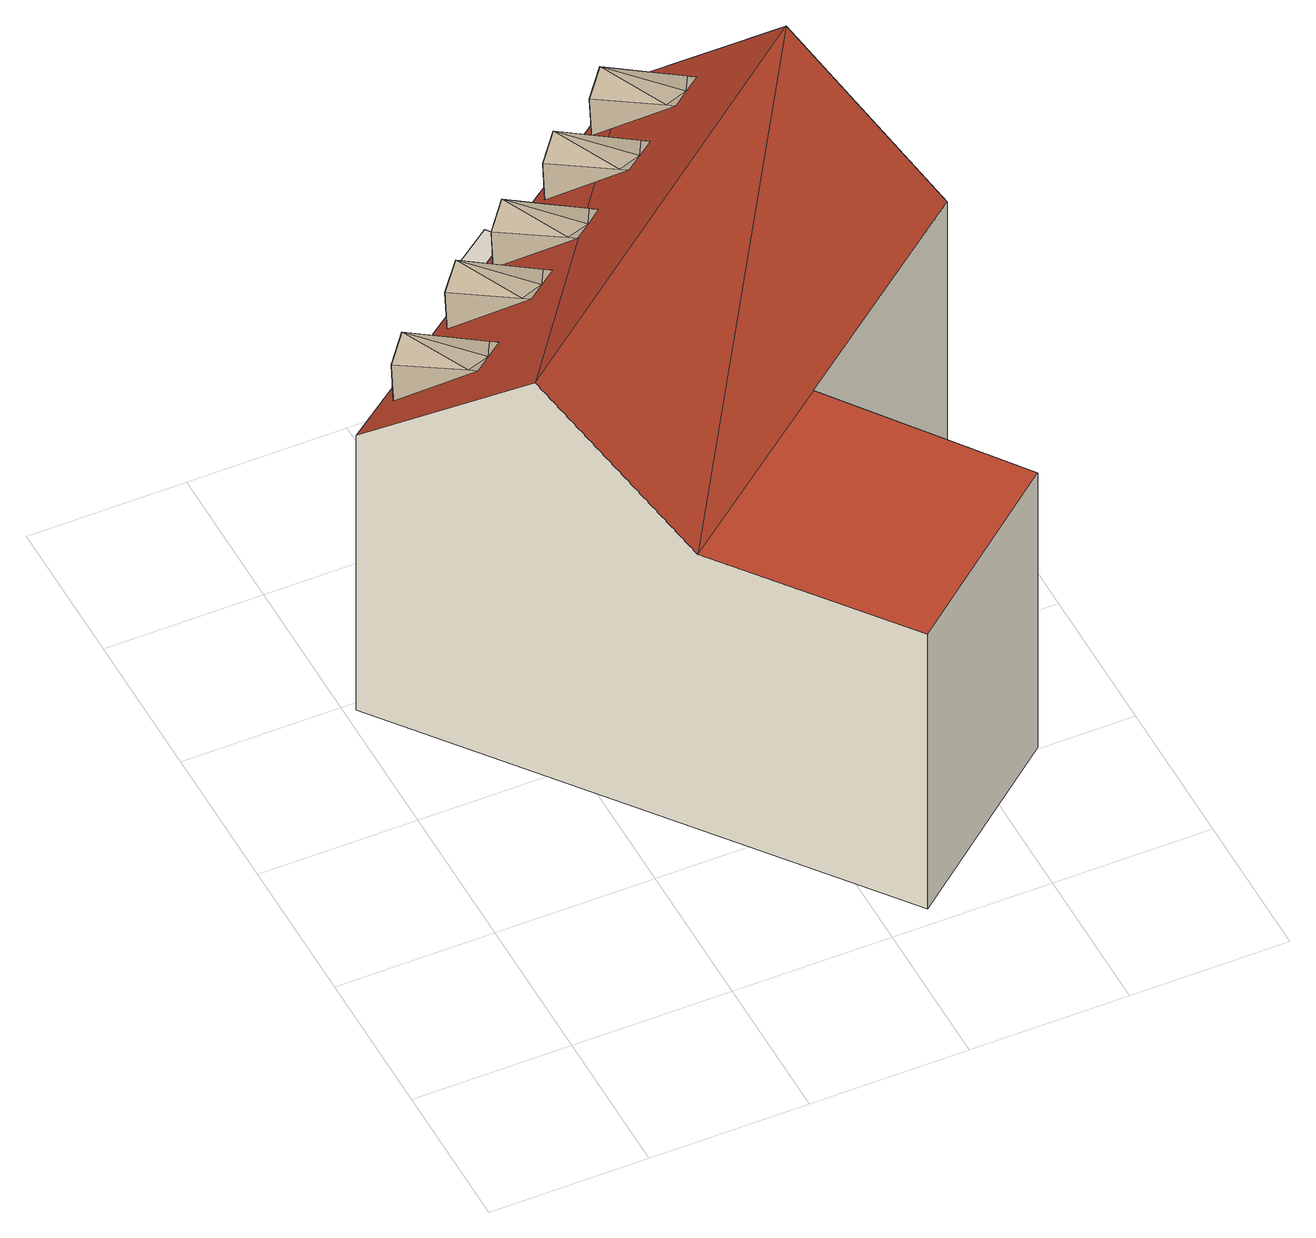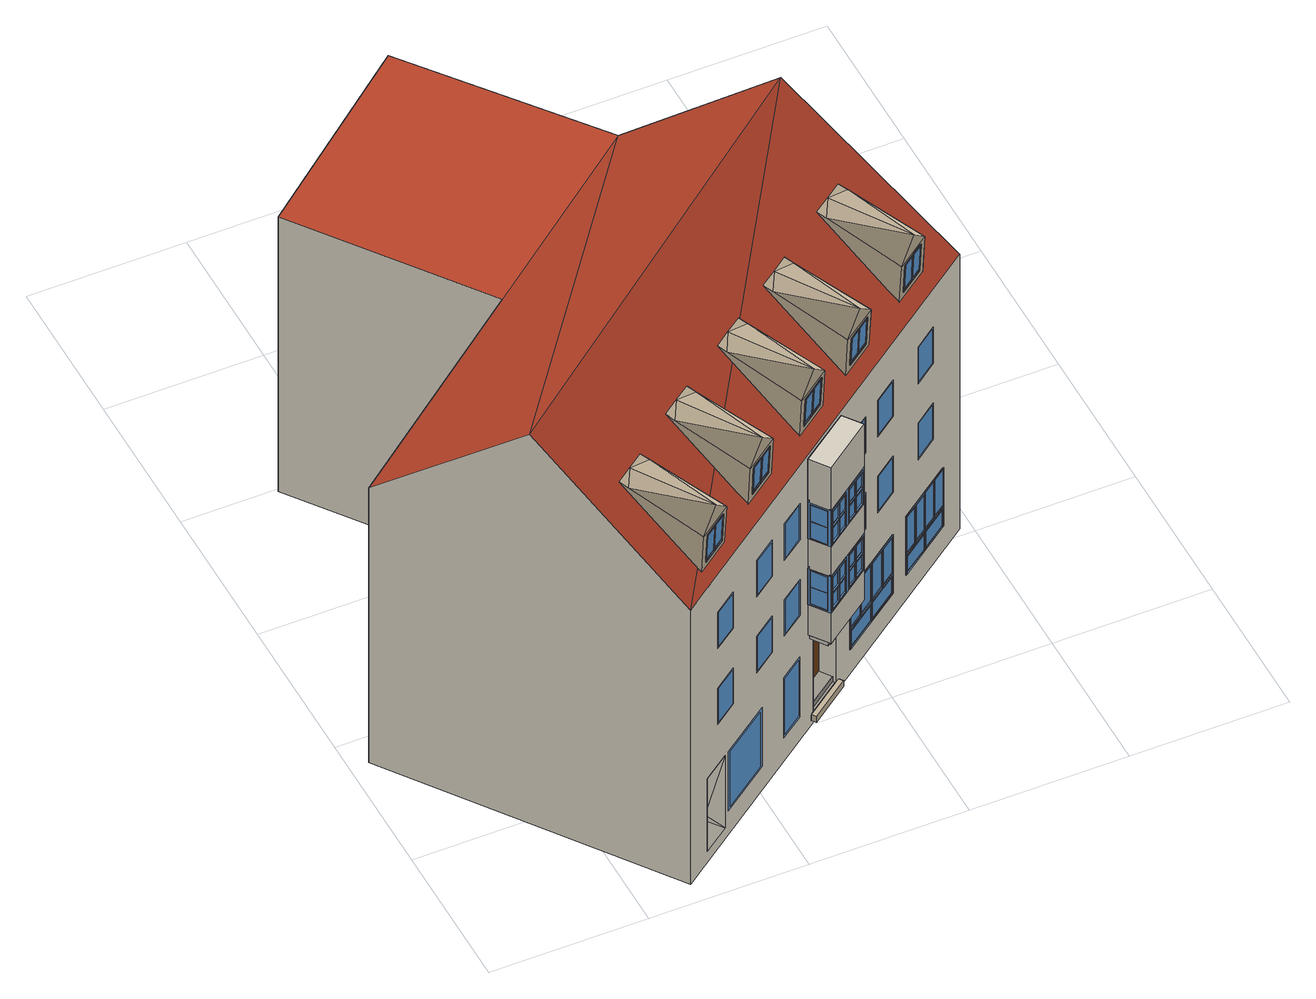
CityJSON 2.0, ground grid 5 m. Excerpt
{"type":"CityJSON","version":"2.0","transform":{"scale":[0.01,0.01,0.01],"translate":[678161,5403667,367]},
"CityObjects":{
"building1":{"type":"Building","attributes":{"measuredHeight":15.39},"children":["building1-1","building1-2","building1-3","building1-4","building1-5","building1-6","building1-7"],"geometry":[{"type":"MultiSurface","lod":"3","boundaries":[[[0,1,2]],[[3,0,4]],[[5,6,1,7]],[[2,4,0]],[[1,6,8,2]],[[9,10,11,12,13,14]],[[15,16,6,5]],[[16,17,8,6]],[[7,1,0,3,18,19]],[[17,20,4,2,8]],[[19,15,5,7]],[[21,22,23,24]],[[25,26,27,28,29,30]],[[20,18,3,4],[31,32,33,34],[35,36,37,38],[39,40,41,42],[43,44,45,46,47,48,49,10,9,26,25,50,51,52,53],[54,55,56,57],[58,59,60,61],[62,63,64,65],[66,67,68,69],[70,71,72,73],[74,75,76,77],[78,79,80,81],[82,83,84,85],[86,87,88,89],[90,91,92,93],[94,95,96,97],[98,99,100,101],[102,103,104,105],[106,107,108,109],[110,111,112,113,114,115],[116,117,118,119]],[[22,42,23]],[[41,120,23]],[[42,41,23]],[[121,40,24]],[[39,21,24]],[[40,39,24]],[[122,123,124,125]],[[126,122,127,128]],[[129,32,130,131]],[[132,133,134,135]],[[136,137,125,138]],[[139,32,130,140],[141,142,143,144,145,132,135,146]],[[147,129,131,148],[149,124,123,150,127,122,125,137]],[[151,150,123,152]],[[153,154,155,156]],[[143,157,158,146]],[[159,156,153,160]],[[142,161,157,143]],[[156,159,162,155]],[[128,151,152,126],[162,159,160,163]],[[145,164,133,132]],[[165,166,167,168]],[[146,135,144,143]],[[123,122,126,152]],[[169,149,137,136,170,171]],[[157,161,172,158],[156,153,154,155]],[[141,172,161,142]],[[144,173,164,145]],[[174,175,176,177]],[[125,124,178,138]],[[128,127,150,151]],[[148,140,130,131]],[[135,134,173,144]],[[160,153,154,163]],[[32,129,147,139]],[[176,175,179,180]],[[146,158,172,141]],[[169,171,177,174,170,136,138,178]],[[177,176,180,171]],[[155,162,163,154]],[[133,164,173,134],[175,179,180,176]],[[178,124,149,169]],[[174,170,179,175]],[[170,171,180,179]],[[181,182,168,183]],[[184,185,166,186]],[[187,188,189,190]],[[191,165,192,193]],[[194,195,196,197]],[[148,131,198,199,200],[201,167,166,185,192,165,168,182]],[[131,130,31,198]],[[202,140,130,31,34],[203,204,194,205,206,207,208,197]],[[207,209,210,208]],[[204,211,195,194]],[[189,212,213,188]],[[193,184,186,191],[214,187,190,215]],[[188,187,214,213]],[[216,217,218,219]],[[166,165,191,186]],[[190,189,212,215]],[[197,196,220,203]],[[221,222,223,224]],[[225,226,227,228]],[[193,192,185,184]],[[147,139,140,148]],[[219,218,227,226]],[[195,211,220,196],[188,189,212,213]],[[205,229,230,206]],[[213,214,215,212]],[[34,199,198,31]],[[206,230,209,207]],[[209,230,229,210],[217,228,227,218]],[[231,167,201,232]],[[232,201,182,181,225,226]],[[216,225,228,217]],[[197,208,205,194]],[[208,210,229,205]],[[168,167,231,183]],[[218,217,228,227]],[[199,34,202,200]],[[232,226,219,216,225,181,183,231]],[[203,220,211,204]],[[233,234,235,236]],[[237,238,239,240]],[[33,139,140,202],[241,242,237,243,244,245,246,240]],[[234,233,247,248]],[[249,250,222,251]],[[252,147,148,200],[253,223,222,250,254,221,224,255]],[[256,249,251,257],[235,234,248,258]],[[259,255,224,260]],[[247,261,236,233]],[[245,262,263,246]],[[242,264,238,237]],[[257,221,254,256]],[[241,265,264,242]],[[262,266,267,263],[268,269,270,271]],[[248,247,261,258]],[[139,147,252,33]],[[272,273,269,268]],[[240,246,243,237]],[[236,235,258,261]],[[240,239,265,241]],[[274,223,253,275]],[[271,268,269,270]],[[243,267,266,244]],[[200,202,33,252]],[[244,266,262,245]],[[275,253,255,259,273,276]],[[272,268,271,277]],[[275,276,277,272,273,259,260,274]],[[246,263,267,243]],[[222,221,257,251]],[[238,264,265,239],[233,247,261,236]],[[256,254,250,249]],[[224,223,274,260]],[[202,200,148,140]],[[277,271,270,276]],[[273,276,270,269]],[[79,78,81,80],[278,279,280,281]],[[279,278,281,280]],[[74,77,76,75],[282,283,284,285]],[[283,282,285,284]],[[104,103,102,105],[286,287,288,289]],[[287,286,289,288]],[[290,291,292,293]],[[294,290,295,296]],[[297,36,298,299]],[[300,301,302,303]],[[304,305,293,306]],[[307,36,298,308],[309,310,311,312,313,300,303,314]],[[315,297,299,316],[317,292,291,318,295,290,293,305]],[[319,318,291,320]],[[321,322,323,324]],[[311,325,326,314]],[[327,324,321,328]],[[310,329,325,311]],[[324,327,330,323]],[[296,319,320,294],[330,327,328,331]],[[313,332,301,300]],[[333,334,335,336]],[[314,303,312,311]],[[291,290,294,320]],[[337,317,305,304,338,339]],[[325,329,340,326],[324,321,322,323]],[[309,340,329,310]],[[312,341,332,313]],[[342,343,344,345]],[[293,292,346,306]],[[296,295,318,319]],[[316,308,298,299]],[[303,302,341,312]],[[328,321,322,331]],[[36,297,315,307]],[[344,343,347,348]],[[314,326,340,309]],[[337,339,345,342,338,304,306,346]],[[345,344,348,339]],[[323,330,331,322]],[[301,332,341,302],[343,347,348,344]],[[346,292,317,337]],[[342,338,347,343]],[[338,339,348,347]],[[349,350,336,351]],[[352,353,334,354]],[[355,356,357,358]],[[359,333,360,361]],[[362,363,364,365]],[[316,299,366,367,368],[369,335,334,353,360,333,336,350]],[[299,298,35,366]],[[370,308,298,35,38],[371,372,362,373,374,375,376,365]],[[375,377,378,376]],[[372,379,363,362]],[[357,380,381,356]],[[361,352,354,359],[382,355,358,383]],[[356,355,382,381]],[[384,385,386,387]],[[334,333,359,354]],[[358,357,380,383]],[[365,364,388,371]],[[389,390,391,392]],[[393,394,395,396]],[[361,360,353,352]],[[315,307,308,316]],[[387,386,395,394]],[[363,379,388,364],[356,357,380,381]],[[373,397,398,374]],[[381,382,383,380]],[[38,367,366,35]],[[374,398,377,375]],[[377,398,397,378],[385,396,395,386]],[[399,335,369,400]],[[400,369,350,349,393,394]],[[384,393,396,385]],[[365,376,373,362]],[[376,378,397,373]],[[336,335,399,351]],[[386,385,396,395]],[[367,38,370,368]],[[400,394,387,384,393,349,351,399]],[[371,388,379,372]],[[401,402,403,404]],[[405,406,407,408]],[[37,307,308,370],[409,410,405,411,412,413,414,408]],[[402,401,415,416]],[[417,418,390,419]],[[420,315,316,368],[421,391,390,418,422,389,392,423]],[[424,417,419,425],[403,402,416,426]],[[427,423,392,428]],[[415,429,404,401]],[[413,430,431,414]],[[410,432,406,405]],[[425,389,422,424]],[[409,433,432,410]],[[430,434,435,431],[436,437,438,439]],[[416,415,429,426]],[[307,315,420,37]],[[440,441,437,436]],[[408,414,411,405]],[[404,403,426,429]],[[408,407,433,409]],[[442,391,421,443]],[[439,436,437,438]],[[411,435,434,412]],[[368,370,37,420]],[[412,434,430,413]],[[443,421,423,427,441,444]],[[440,436,439,445]],[[443,444,445,440,441,427,428,442]],[[414,431,435,411]],[[390,389,425,419]],[[406,432,433,407],[401,415,429,404]],[[424,422,418,417]],[[392,391,442,428]],[[370,368,316,308]],[[445,439,438,444]],[[441,444,438,437]],[[107,106,109,108],[446,447,448,449]],[[447,446,449,448]],[[101,100,99,98],[450,451,452,453]],[[451,450,453,452]],[[58,61,60,59],[454,455,456,457]],[[455,454,457,456]],[[63,62,65,64],[458,459,460,461]],[[459,458,461,460]],[[55,54,57,56],[462,463,464,465]],[[463,462,465,464]],[[121,24,23,120]],[[466,467,468,469,470,471,472,30,29,12,11,473,474,475,476]],[[477,478,479,480],[481,482,483,484]],[[485,486,487,488]],[[489,490,491,492]],[[493,481,484,494]],[[495,496,497,498]],[[499,500,501,502]],[[484,481,482,483]],[[503,504,499,502]],[[490,489,505,506]],[[506,505,507,508]],[[487,486,509,510],[490,491,508,506]],[[511,510,509,512]],[[513,480,479,514]],[[515,516,494,493,517,518,498,497]],[[519,520,504,503]],[[491,508,506,490]],[[519,503,502,501],[505,489,492,507]],[[517,516,483,482]],[[514,479,478,521]],[[522,523,524,525],[512,485,488,514,521,526,513,511]],[[500,499,496,495]],[[515,527,528,518,517,516]],[[518,528,495,498]],[[529,525,522,530]],[[511,513,514,488]],[[493,517,482,481]],[[497,496,527,515]],[[488,487,510,511]],[[494,484,483,516]],[[512,509,486,485]],[[492,491,508,507]],[[525,529,531,524]],[[521,478,477,526]],[[526,477,480,513]],[[501,500,520,519]],[[532,533,534,535],[536,537,538,539]],[[540,541,542,543]],[[544,545,546,547]],[[548,536,539,549]],[[550,551,552,553]],[[554,555,556,557]],[[539,536,537,538]],[[558,559,554,557]],[[545,544,560,561]],[[561,560,562,563]],[[542,541,564,565],[545,546,563,561]],[[566,565,564,567]],[[568,535,534,569]],[[570,571,549,548,572,573,553,552]],[[574,575,559,558]],[[546,563,561,545]],[[574,558,557,556],[560,544,547,562]],[[572,571,538,537]],[[569,534,533,576]],[[577,578,579,580],[567,540,543,569,576,581,568,566]],[[555,554,551,550]],[[570,582,583,573,572,571]],[[573,583,550,553]],[[584,580,577,585]],[[566,568,569,543]],[[548,572,537,536]],[[552,551,582,570]],[[543,542,565,566]],[[549,539,538,571]],[[567,564,541,540]],[[547,546,563,562]],[[580,584,586,579]],[[576,533,532,581]],[[581,532,535,568]],[[556,555,575,574]],[[587,588,589,590],[591,592,593,594]],[[595,596,597,598]],[[599,600,601,602]],[[603,591,594,604]],[[605,606,607,608]],[[609,610,611,612]],[[594,591,592,593]],[[613,614,609,612]],[[600,599,615,616]],[[616,615,617,618]],[[597,596,619,620],[600,601,618,616]],[[621,620,619,622]],[[623,590,589,624]],[[625,626,604,603,627,628,608,607]],[[629,630,614,613]],[[601,618,616,600]],[[629,613,612,611],[615,599,602,617]],[[627,626,593,592]],[[624,589,588,631]],[[632,633,634,635],[622,595,598,624,631,636,623,621]],[[610,609,606,605]],[[625,637,638,628,627,626]],[[628,638,605,608]],[[639,635,632,640]],[[621,623,624,598]],[[603,627,592,591]],[[607,606,637,625]],[[598,597,620,621]],[[604,594,593,626]],[[622,619,596,595]],[[602,601,618,617]],[[635,639,641,634]],[[631,588,587,636]],[[636,587,590,623]],[[611,610,630,629]],[[642,643,644,645],[646,647,648,649]],[[650,651,652,653]],[[654,655,656,657]],[[658,646,649,659]],[[660,661,662,663]],[[664,665,666,667]],[[649,646,647,648]],[[668,669,664,667]],[[655,654,670,671]],[[671,670,672,673]],[[652,651,674,675],[655,656,673,671]],[[676,675,674,677]],[[678,645,644,679]],[[680,681,659,658,682,683,663,662]],[[684,685,669,668]],[[656,673,671,655]],[[684,668,667,666],[670,654,657,672]],[[682,681,648,647]],[[679,644,643,686]],[[687,688,689,690],[677,650,653,679,686,691,678,676]],[[665,664,661,660]],[[680,692,693,683,682,681]],[[683,693,660,663]],[[694,690,687,695]],[[676,678,679,653]],[[658,682,647,646]],[[662,661,692,680]],[[653,652,675,676]],[[659,649,648,681]],[[677,674,651,650]],[[657,656,673,672]],[[690,694,696,689]],[[686,643,642,691]],[[691,642,645,678]],[[666,665,685,684]],[[697,698,699,700],[701,702,703,704]],[[705,706,707,708]],[[709,710,711,712]],[[713,701,704,714]],[[715,716,717,718]],[[719,720,721,722]],[[704,701,702,703]],[[723,724,719,722]],[[710,709,725,726]],[[726,725,727,728]],[[707,706,729,730],[710,711,728,726]],[[731,730,729,732]],[[733,700,699,734]],[[735,736,714,713,737,738,718,717]],[[739,740,724,723]],[[711,728,726,710]],[[739,723,722,721],[725,709,712,727]],[[737,736,703,702]],[[734,699,698,741]],[[742,743,744,745],[732,705,708,734,741,746,733,731]],[[720,719,716,715]],[[735,747,748,738,737,736]],[[738,748,715,718]],[[749,745,742,750]],[[731,733,734,708]],[[713,737,702,701]],[[717,716,747,735]],[[708,707,730,731]],[[714,704,703,736]],[[732,729,706,705]],[[712,711,728,727]],[[745,749,751,744]],[[741,698,697,746]],[[746,697,700,733]],[[721,720,740,739]],[[752,753,754,755]],[[756,757,758,759]],[[760,761,762,763]],[[764,765,762,766]],[[754,767,768,757]],[[769,757,754,770]],[[771,772,773,774]],[[775,776,777,778]],[[779,780,774,771]],[[775,778,781,782]],[[783,784,785,786]],[[787,776,788,789]],[[790,780,791,792]],[[793,777,778,781]],[[794,788,776,775]],[[795,796,797,798]],[[778,777,799,800]],[[801,802,781,778,800,803,773,772]],[[774,780,804,805]],[[802,806,793,781]],[[796,807,808,809,810,811,797]],[[791,812,772,773]],[[813,814,795,798,815]],[[816,817,812,818]],[[804,819,791,780]],[[813,820,809,810]],[[786,785,793,821]],[[772,812,817,801]],[[822,804,780,790]],[[771,779,812,772]],[[820,823,808,809]],[[795,814,805,803,800,794,775,782,824,802,801,825,807,796]],[[781,793,785,782]],[[776,785,782,775]],[[810,813,815,811]],[[801,817,826,825]],[[817,826,779,812]],[[792,791,819,827]],[[815,798,797,811],[789,828,829,787],[790,792,827,822],[830,816,818,831],[786,821,832,783]],[[799,788,776,777]],[[803,819,791,773]],[[833,834,835,836]],[[755,754,757,756]],[[837,838,839,840]],[[835,841,842,836]],[[843,753,758,844]],[[845,846,847,848,849,755,756,766]],[[850,851,852,853]],[[764,766,756,759]],[[838,854,850,853,839]],[[844,758,757,769]],[[851,855,856,857,837,840,852]],[[759,758,753,752]],[[757,762,766,756]],[[836,848,847,842]],[[763,768,848,847]],[[767,834,835,768]],[[858,841,763,859]],[[860,861,841,858]],[[862,761,762,863]],[[864,834,767,865]],[[863,762,765,866]],[[854,838,867,868]],[[869,760,861,860]],[[865,767,768,870]],[[765,758,759,764]],[[793,812,791,777]],[[758,757,762,765]],[[871,872,761,862]],[[866,765,872,871]],[[835,841,763,768]],[[800,799,788,794]],[[753,754,757,758]],[[873,872,765,764]],[[859,763,760,869]],[[848,768,767,849]],[[868,854,752,759,764,873,855,856]],[[836,835,768,848]],[[846,760,763,847]],[[827,819,804,822]],[[861,760,763,841]],[[766,762,761,845]],[[838,867,857,837]],[[754,767,849,755]],[[874,861,760,846]],[[760,761,845,846]],[[782,785,784,824]],[[806,817,812,793]],[[773,791,780,774]],[[829,777,776,787]],[[819,799,777,791]],[[805,804,819,803]],[[839,853,852,840],[864,865,870,875],[844,769,770,843],[871,862,863,866],[858,859,869,860]],[[867,868,856,857]],[[825,826,779,771]],[[806,817,801,802]],[[831,779,826,830]],[[824,784,806,802]],[[818,812,779,831]],[[830,826,817,816]],[[784,806,793,785]],[[828,799,777,829]],[[776,785,793,777]],[[789,788,799,828]],[[823,814,805,774,771,825,807,808]],[[832,806,784,783]],[[780,791,812,779]],[[819,799,800,803]],[[814,813,820,823]],[[821,793,806,832]],[[875,835,834,864]],[[870,768,835,875]],[[847,763,841,842]],[[850,854,752,755,849,833,836,842,874,846,845,873,855,851]],[[761,872,765,762]],[[845,761,872,873]],[[876,877,878,879],[880,881,882,883],[884,885,886,887]],[[770,754,753,843]],[[888,889,890,891]],[[763,762,757,768]],[[114,113,892,893],[894,895,896,897]],[[842,841,861,874]],[[112,111,898,899],[877,876,879,878]],[[849,767,834,833]],[[887,886,885,884]],[[882,881,880,883]],[[895,894,897,896],[890,889,888,891],[900,901,902,903]],[[893,892,899,898],[853,839,840,852],[798,815,811,797]],[[112,111,114,113]],[[903,902,901,900]],[[904,905,906,907]],[[908,909,910,911,912,913,914,915]],[[916,917,918,919]],[[920,921,922,923]],[[906,924,925,907],[926,927,928,929],[930,916,919,931],[932,933,934,935],[936,937,938,939]],[[930,940,917,916]],[[905,941,942,924,906]],[[943,944,945,946,904,907,925]],[[913,918,917,914]],[[947,915,914,948]],[[949,950,951,952]],[[953,954,911,910]],[[952,911,910,955]],[[956,957,958,959]],[[960,961,962,963]],[[964,965,966,967]],[[968,969,970,971]],[[972,973,974,975]],[[976,977,978,979]],[[980,981,982,983]],[[984,985,986,964,967,987,979,978]],[[988,989,969,990]],[[991,977,968,992]],[[973,993,994,982,983,995,974]],[[970,969,989,996]],[[959,964,986,997]],[[998,999,961,960]],[[985,999,1000,986]],[[983,980,1001,995]],[[971,978,979,970]],[[990,969,976,1002]],[[1000,965,964,986]],[[966,957,958,965]],[[987,1003,976,979]],[[958,962,997,959]],[[978,977,1004,984]],[[989,1003,976,969]],[[959,958,965,964]],[[1005,958,957,1006]],[[980,1007,972,975,1001]],[[1008,966,965,1009]],[[1010,1004,977,991]],[[969,976,977,968]],[[1011,1012,968,971]],[[958,962,1000,965]],[[992,968,1012,1013]],[[1014,961,999,985]],[[955,1015,1016,1017]],[[1018,1019,945,946]],[[1020,1007,996,970,971,1011,993,994]],[[1013,1012,1004,1010]],[[961,999,1000,962]],[[1021,1022,918,913]],[[953,923,917,954]],[[919,918,1022,931]],[[1023,1000,999,998]],[[999,1004,984,985]],[[963,962,1000,1023]],[[918,1024,954,917]],[[1007,980,981,1020]],[[912,1024,950,949]],[[1025,920,923,953]],[[1003,966,967,987]],[[1006,957,966,1008]],[[914,917,940,948]],[[910,953,1015,955]],[[908,920,921,1026]],[[942,941,1021,913,912,949,952,955,1017,909,908,1026,944,943]],[[928,954,951,929]],[[947,922,923,915]],[[933,920,923,934]],[[1027,1028,1029,1030]],[[1016,1025,953,1015]],[[909,1025,953,910]],[[952,951,954,911]],[[951,1015,953,954]],[[918,1024,912,913]],[[1019,941,1021,948,947,1026,944,945]],[[926,950,1024,927]],[[934,923,922,935]],[[922,940,948,947]],[[939,1016,1015,936]],[[931,1022,940,930]],[[929,951,950,926]],[[915,923,920,908]],[[932,921,920,933]],[[905,1018,946,904]],[[951,1015,955,952]],[[1026,921,922,947]],[[938,1025,1016,939]],[[937,953,1025,938]],[[942,943,925,924]],[[1024,950,951,954]],[[1022,918,917,940]],[[940,917,923,922]],[[936,1015,953,937]],[[948,940,1022,1021]],[[935,922,921,932]],[[917,923,915,914]],[[1017,1016,1025,909]],[[1031,1032,1033,1034]],[[1035,1036,1037,1038],[1039,1040,1041,1042],[1043,1044,1045,1046]],[[911,954,1024,912]],[[927,1024,954,928]],[[941,905,1018,1019]],[[1025,920,908,909]],[[1041,1040,1039,1042]],[[1047,1048,1049,1050],[1036,1035,1038,1037]],[[1050,1049,1051,1052],[975,1001,995,974],[924,906,907,925]],[[1053,1054,1055,1056],[1029,1028,1027,1030],[1034,1033,1032,1031]],[[1057,1058,1047,1048]],[[1046,1045,1044,1043]],[[1052,1051,1057,1058],[1054,1053,1056,1055]],[[1009,965,958,1005]],[[1000,977,976,965]],[[997,962,961,1014]],[[967,966,957,956]],[[984,1004,1012,1011]],[[1059,1003,989,988]],[[999,1004,977,1000]],[[1004,1012,968,977]],[[986,1000,962,997]],[[981,1020,994,982]],[[979,976,969,970]],[[1003,966,965,976]],[[972,1007,996,987,967,956,959,997,1014,985,984,1011,993,973]],[[1001,975,974,995],[1006,1008,1009,1005],[990,1002,1059,988],[1013,1010,991,992],[963,1023,998,960]],[[971,968,977,978]],[[1002,976,1003,1059]],[[996,989,1003,987]],[[88,87,86,89],[1060,1061,1062,1063]],[[1061,1060,1063,1062]],[[93,92,91,90],[1064,1065,1066,1067]],[[1065,1064,1067,1066]],[[71,70,73,72],[1068,1069,1070,1071]],[[1069,1068,1071,1070]],[[94,97,96,95],[1072,1073,1074,1075]],[[1073,1072,1075,1074]],[[83,82,85,84],[1076,1077,1078,1079]],[[1077,1076,1079,1078]],[[68,67,66,69],[1080,1081,1082,1083]],[[1081,1080,1083,1082]],[[15,19,18,20,17,16]],[[41,40,121,120]],[[46,45,466,476]],[[52,51,471,470]],[[44,43,468,467]],[[51,50,472,471]],[[47,46,476,475]],[[48,47,475,474]],[[45,44,467,466]],[[50,25,30,472]],[[53,52,470,469]],[[10,49,473,11]],[[49,48,474,473]],[[43,53,469,468]],[[9,14,27,26]],[[29,28,13,12]],[[27,14,13,28]],[[42,22,21,39]]],"semantics":{"surfaces":[{"type":"RoofSurface","klumMaterialClass":"Ceramic","klumMaterialIndex":"D201","materialUncertainty":"0.3"},{"type":"RoofSurface"},{"type":"WallSurface","klumMaterialClass":"Plaster","klumMaterialIndex":"I202","materialUncertainty":"0.3"},{"type":"WallSurface"},{"type":"Window","materialUncertainty":"0.5","frameMaterialClass":"Metal","frameMaterialName":"Aluminium","paneMaterialClass":"Glass"},{"type":"Window","paneMaterialClass":"Glass","_cityeditor_layer":"WallSurface.LoD3"},{"type":"Door","klumMaterialClass":"Wood","klumMaterialIndex":"L001","materialUncertainty":"0.5"},{"type":"Window","materialUncertainty":"0.5","frameMaterialClass":"Metal","frameMaterialName":"Aluminium","paneMaterialClass":"Glass","_cityeditor_layer":"Unclassified.LoD3"},{"type":"GroundSurface"},{"type":"OuterCeilingSurface"},{"type":"OuterFloorSurface","klumMaterialClass":"Concrete","klumMaterialIndex":"E303","materialUncertainty":"0.3"}],"values":[0,0,1,0,0,2,3,3,3,3,3,2,2,2,2,2,2,2,2,2,4,4,4,4,4,4,4,4,4,4,4,4,4,4,4,4,4,4,4,4,4,4,4,4,4,4,4,4,4,4,4,4,4,4,4,4,4,4,4,4,4,4,4,4,4,4,4,4,4,4,4,4,4,4,4,4,4,4,4,4,4,4,4,4,4,4,4,4,4,4,4,4,4,4,4,4,4,4,4,4,4,4,4,4,4,4,4,4,4,4,4,4,4,4,4,4,4,4,4,4,4,4,4,4,4,4,4,4,4,4,4,4,4,4,4,4,4,4,4,4,4,4,4,4,4,4,4,4,4,4,4,4,4,4,4,4,4,4,4,4,4,4,4,4,4,4,4,4,4,4,4,4,4,4,4,4,4,4,4,4,4,4,4,4,4,4,4,4,4,4,4,4,4,4,4,4,4,4,4,4,4,4,4,4,4,4,4,4,4,4,4,4,4,4,4,4,4,4,4,4,4,4,4,4,4,4,4,4,4,4,4,4,4,4,4,4,4,4,4,4,4,4,4,4,4,4,4,4,4,4,4,4,4,4,4,4,4,4,4,4,5,6,7,7,7,7,7,7,7,7,7,7,7,7,7,7,7,7,7,7,7,7,7,7,7,7,7,7,7,7,7,7,7,7,7,7,7,7,7,7,7,7,7,7,7,7,7,7,7,7,7,7,7,7,7,7,7,7,7,7,7,7,7,7,7,7,7,7,7,7,7,7,7,7,7,7,7,7,7,7,7,7,7,7,7,7,7,7,7,7,7,7,7,7,7,7,7,7,7,7,7,7,7,7,7,7,7,7,7,7,7,7,7,7,7,7,7,7,7,7,7,7,7,7,7,7,7,7,7,7,7,7,7,7,7,7,7,7,7,7,7,7,7,7,7,7,7,7,7,7,7,7,7,7,7,7,7,7,7,7,7,7,7,7,7,7,7,7,7,7,7,7,7,7,7,7,7,4,4,4,4,4,4,4,4,4,4,4,4,4,4,4,4,4,4,4,4,4,4,4,4,4,4,4,4,4,4,4,4,4,4,4,4,4,4,4,4,4,4,4,4,4,4,4,4,4,4,4,4,4,4,4,4,4,4,4,4,4,4,4,4,4,4,4,4,4,4,4,4,4,4,4,4,4,4,4,4,4,4,4,4,4,4,4,4,4,4,4,4,4,4,4,4,4,4,4,4,4,4,4,4,4,4,4,4,4,4,4,4,4,4,4,4,4,4,4,4,4,4,4,4,4,4,4,4,4,4,4,4,4,4,4,4,4,4,4,4,4,4,4,4,4,4,4,4,4,4,4,4,4,4,4,4,4,4,4,4,4,4,4,4,4,4,4,4,4,4,4,4,4,4,4,4,4,4,4,4,4,4,4,4,4,4,4,4,4,4,4,4,4,4,4,4,4,4,4,4,4,4,4,4,4,4,4,4,4,4,4,4,4,4,4,4,4,4,4,4,4,4,4,4,4,4,4,4,4,4,4,4,4,4,4,4,4,4,4,4,4,4,4,4,4,4,4,4,4,4,4,4,4,4,4,4,4,4,4,4,4,4,4,4,4,4,4,4,4,4,4,4,8,9,9,9,9,9,9,9,9,9,9,9,9,9,10,10,10,10]}}]},
"building1-1":{"type":"BuildingInstallation","attributes":{"klumMaterialClass":"Concrete","klumMaterialIndex":"E303","materialUncertainty":"0.3","relationToConstruction":"outside"},"parents":["building1"],"geometry":[{"type":"MultiSurface","lod":"3","boundaries":[[[1084,1085,1086,1087]],[[1088,1089,1084,1087]],[[1090,1088,1087,1086]],[[1091,1090,1086,1085]],[[1089,1091,1085,1084]],[[1091,1089,1088,1090]]]}]},
"building1-2":{"type":"BuildingInstallation","attributes":{"_cityeditor_layer":"Unclassified.LoD3","relationToConstruction":"outside"},"parents":["building1"],"geometry":[{"type":"MultiSurface","lod":"3","boundaries":[[[1092,1093,1094]],[[1095,523,524,531]],[[530,1095,531,529],[527,496,499,504,520,500,495,528]],[[523,1095,530,522]],[[1096,1092,1097,1098]],[[1099,1100,1101]],[[1102,1097,1092,1094],[522,525,524,523]],[[1100,1093,1101]],[[1096,1093,1092]],[[1096,1098,1101]],[[1100,1099,1102,1094]],[[1093,1096,1101]],[[1093,1100,1094]]]}]},
"building1-3":{"type":"BuildingInstallation","attributes":{"_cityeditor_layer":"Unclassified.LoD3","relationToConstruction":"outside"},"parents":["building1"],"geometry":[{"type":"MultiSurface","lod":"3","boundaries":[[[1103,1104,1105]],[[1106,578,579,586]],[[585,1106,586,584],[582,551,554,559,575,555,550,583]],[[578,1106,585,577]],[[1107,1103,1108,1109]],[[1110,1111,1112]],[[1113,1108,1103,1105],[577,580,579,578]],[[1111,1104,1112]],[[1107,1104,1103]],[[1107,1109,1112]],[[1111,1110,1113,1105]],[[1104,1107,1112]],[[1104,1111,1105]]]}]},
"building1-4":{"type":"BuildingInstallation","attributes":{"_cityeditor_layer":"Unclassified.LoD3","relationToConstruction":"outside"},"parents":["building1"],"geometry":[{"type":"MultiSurface","lod":"3","boundaries":[[[1114,1115,1116]],[[1117,633,634,641]],[[640,1117,641,639],[637,606,609,614,630,610,605,638]],[[633,1117,640,632]],[[1118,1114,1119,1120]],[[1121,1122,1123]],[[1124,1119,1114,1116],[632,635,634,633]],[[1122,1115,1123]],[[1118,1115,1114]],[[1118,1120,1123]],[[1122,1121,1124,1116]],[[1115,1118,1123]],[[1115,1122,1116]]]}]},
"building1-5":{"type":"BuildingInstallation","attributes":{"_cityeditor_layer":"Unclassified.LoD3","relationToConstruction":"outside"},"parents":["building1"],"geometry":[{"type":"MultiSurface","lod":"3","boundaries":[[[1125,1126,1127]],[[1128,688,689,696]],[[695,1128,696,694],[692,661,664,669,685,665,660,693]],[[688,1128,695,687]],[[1129,1125,1130,1131]],[[1132,1133,1134]],[[1135,1130,1125,1127],[687,690,689,688]],[[1133,1126,1134]],[[1129,1126,1125]],[[1129,1131,1134]],[[1133,1132,1135,1127]],[[1126,1129,1134]],[[1126,1133,1127]]]}]},
"building1-6":{"type":"BuildingInstallation","attributes":{"_cityeditor_layer":"Unclassified.LoD3","relationToConstruction":"outside"},"parents":["building1"],"geometry":[{"type":"MultiSurface","lod":"3","boundaries":[[[1136,1137,1138]],[[1139,743,744,751]],[[750,1139,751,749],[747,716,719,724,740,720,715,748]],[[743,1139,750,742]],[[1140,1136,1141,1142]],[[1143,1144,1145]],[[1146,1141,1136,1138],[742,745,744,743]],[[1144,1137,1145]],[[1140,1137,1136]],[[1140,1142,1145]],[[1144,1143,1146,1138]],[[1137,1140,1145]],[[1137,1144,1138]]]}]},
"building1-7":{"type":"BuildingPart","attributes":{"klumMaterialClass":"Concrete","klumMaterialIndex":"E202","materialUncertainty":"0.5"},"parents":["building1"],"geometry":[{"type":"MultiSurface","lod":"3","boundaries":[[[1147,1148,1149,1150,1151,1152]],[[1153,1051,1049,1154]],[[1155,898,111,110]],[[115,114,893,1156]],[[111,110,115,114]],[[1157,1158,1159,1148,1147,117,1160,1161,118,1162,1153,1154]],[[117,116,119,118]],[[1163,1150,1149,1164]],[[1165,116,119,1166]],[[1167,1168,1169,1170]],[[118,1161,1170,1169,1166,119]],[[1159,1158,1171,1172,1163,1164]],[[1160,117,118,1161]],[[1168,1165,1166,1169]],[[1160,1167,1170,1161]],[[1171,1152,1151,1172]],[[1157,1048,1057,1162,118,117,1147,1152,1171,1158]],[[1162,1057,1051,1153]],[[1159,1164,1149,1148]],[[1160,117,116,1165,1168,1167]],[[1151,1150,1163,1172]],[[1154,1049,1048,1157]],[[110,115,1156,1155]],[[1058,112,899,1052]],[[1156,893,898,1155]],[[1050,892,113,1047]],[[1047,113,112,1058]],[[1052,899,892,1050]]]}]}
},
"vertices":[
[381,1030,1581],[695,628,1127],[1636,2011,1581],[35,1473,1127],[1334,2427,1127],[1698,507,1127],[1273,1077,1127],[1139,59,1127],[1938,1594,1127],[636,1915,86],[636,1915,367],[668,1872,367],[668,1872,106],[642,1908,106],[642,1908,86],[1698,507,42],[1273,1077,42],[1938,1594,42],[35,1473,42],[1139,59,42],[1334,2427,42],[1293,2317,87],[1207,2254,87],[1207,2254,109],[1293,2317,109],[743,1993,367],[743,1993,86],[748,1986,86],[748,1986,106],[775,1950,106],[775,1950,367],[294,1663,138],[294,1663,370],[113,1531,370],[113,1531,138],[564,1862,136],[564,1862,368],[357,1710,368],[357,1710,136],[1255,2369,87],[1255,2369,374],[1169,2306,374],[1169,2306,87],[699,1961,385],[690,1954,386],[680,1947,385],[671,1941,384],[662,1934,381],[653,1927,377],[645,1921,373],[735,1987,373],[726,1981,377],[718,1975,381],[708,1968,384],[990,2175,370],[990,2175,137],[1153,2294,137],[1153,2294,370],[809,2042,135],[885,2097,135],[885,2097,373],[809,2042,373],[1129,2277,677],[1129,2277,534],[1204,2331,534],[1204,2331,677],[1204,2331,977],[1129,2277,977],[1129,2277,834],[1204,2331,834],[941,2138,978],[941,2138,834],[1015,2193,834],[1015,2193,978],[941,2138,534],[1015,2193,534],[1015,2193,678],[941,2138,678],[807,2040,678],[807,2040,535],[882,2095,535],[882,2095,678],[807,2040,978],[807,2040,835],[882,2095,835],[882,2095,978],[565,1863,979],[491,1808,979],[491,1808,836],[565,1863,836],[432,1765,836],[432,1765,980],[357,1710,980],[357,1710,836],[164,1568,836],[238,1623,836],[238,1623,980],[164,1568,980],[565,1863,536],[565,1863,679],[491,1808,679],[491,1808,536],[432,1765,680],[357,1710,680],[357,1710,536],[432,1765,536],[164,1568,680],[164,1568,536],[238,1623,536],[238,1623,680],[609,1895,1113],[609,1895,943],[609,1895,799],[769,2012,799],[769,2012,944],[769,2012,1113],[636,1915,395],[636,1915,418],[614,1899,418],[614,1899,395],[1207,2254,374],[1293,2317,374],[253,1621,216],[253,1621,365],[255,1622,365],[255,1622,216],[252,1623,216],[211,1590,216],[209,1592,216],[300,1655,370],[294,1663,211],[300,1655,211],[292,1662,365],[294,1660,365],[251,1629,365],[249,1630,365],[296,1656,216],[298,1654,216],[253,1624,216],[204,1597,370],[204,1597,211],[205,1598,365],[205,1598,216],[247,1629,216],[249,1630,216],[292,1662,216],[247,1629,365],[209,1589,370],[209,1589,211],[298,1654,365],[211,1590,365],[209,1592,365],[252,1623,365],[248,1626,222],[248,1626,359],[208,1597,359],[208,1597,222],[249,1627,216],[249,1627,365],[210,1593,222],[251,1622,222],[206,1596,216],[210,1593,359],[251,1622,359],[294,1660,216],[207,1588,140],[207,1588,209],[210,1589,209],[210,1589,140],[296,1656,365],[296,1656,222],[296,1656,359],[206,1596,365],[251,1629,216],[255,1625,222],[252,1629,222],[252,1629,359],[255,1625,359],[253,1624,365],[293,1660,222],[293,1660,359],[294,1654,140],[296,1653,140],[209,1592,140],[120,1527,209],[122,1525,209],[206,1590,209],[123,1529,143],[120,1533,143],[200,1591,143],[203,1587,143],[206,1590,140],[122,1525,140],[120,1527,140],[201,1595,140],[203,1593,140],[203,1593,209],[201,1595,209],[300,1655,138],[119,1523,138],[119,1523,211],[296,1653,209],[113,1531,211],[116,1533,209],[116,1533,140],[204,1598,140],[291,1662,140],[291,1662,209],[204,1598,209],[293,1659,209],[206,1596,209],[118,1531,140],[200,1591,206],[120,1533,206],[123,1529,206],[203,1587,206],[211,1593,143],[208,1597,143],[208,1597,206],[211,1593,206],[118,1531,209],[163,1555,216],[163,1555,365],[165,1556,365],[165,1556,216],[294,1654,143],[294,1654,206],[291,1658,206],[291,1658,143],[206,1596,140],[293,1659,140],[209,1592,209],[294,1654,209],[117,1531,222],[120,1527,222],[120,1527,359],[117,1531,359],[157,1563,216],[159,1561,216],[159,1561,365],[157,1563,365],[115,1532,365],[115,1532,216],[159,1564,216],[202,1596,216],[202,1596,365],[159,1564,365],[157,1560,222],[160,1556,222],[119,1526,365],[121,1524,365],[162,1557,365],[119,1523,370],[208,1588,365],[121,1524,216],[208,1588,216],[119,1526,216],[162,1557,216],[160,1556,359],[206,1590,216],[163,1558,216],[157,1560,359],[204,1594,365],[160,1562,365],[116,1530,216],[116,1530,365],[204,1594,216],[160,1562,216],[161,1563,222],[203,1593,222],[203,1593,359],[161,1563,359],[164,1559,222],[206,1590,222],[163,1558,365],[206,1590,365],[206,1590,359],[164,1559,359],[877,2092,673],[812,2043,673],[812,2043,540],[877,2092,540],[1011,2190,673],[945,2142,673],[945,2142,539],[1011,2190,539],[428,1762,675],[362,1713,675],[362,1713,541],[428,1762,541],[517,1815,214],[517,1815,363],[519,1816,363],[519,1816,214],[516,1817,214],[468,1779,214],[466,1781,214],[570,1854,368],[564,1862,209],[570,1854,209],[563,1861,363],[564,1859,363],[514,1822,363],[513,1824,363],[567,1854,214],[568,1852,214],[517,1818,214],[461,1786,368],[461,1786,209],[462,1787,363],[462,1787,214],[511,1823,214],[513,1824,214],[563,1861,214],[511,1823,363],[466,1778,368],[466,1778,209],[568,1852,363],[468,1779,363],[466,1781,363],[516,1817,363],[511,1820,221],[511,1820,357],[465,1786,357],[465,1786,221],[513,1821,214],[513,1821,363],[468,1782,221],[514,1816,221],[464,1785,214],[468,1782,357],[514,1816,357],[564,1859,214],[464,1776,138],[464,1776,207],[467,1778,207],[467,1778,138],[567,1854,363],[567,1854,221],[567,1854,357],[464,1785,363],[514,1822,214],[519,1819,221],[516,1823,221],[516,1823,357],[519,1819,357],[517,1818,363],[563,1858,221],[563,1858,357],[564,1853,138],[566,1851,138],[466,1780,138],[364,1706,207],[366,1704,207],[463,1778,207],[367,1708,142],[364,1712,142],[456,1779,142],[459,1775,142],[463,1778,138],[366,1704,138],[364,1706,138],[458,1784,138],[459,1782,138],[459,1782,207],[458,1784,207],[570,1854,136],[363,1702,136],[363,1702,209],[566,1851,207],[357,1710,209],[360,1712,207],[360,1712,138],[461,1787,138],[561,1860,138],[561,1860,207],[461,1787,207],[563,1858,207],[463,1784,207],[362,1710,138],[456,1779,204],[364,1712,204],[367,1708,204],[459,1775,204],[469,1782,142],[466,1786,142],[466,1786,204],[469,1782,204],[362,1710,207],[414,1739,214],[414,1739,363],[415,1740,363],[415,1740,214],[564,1853,142],[564,1853,204],[561,1856,204],[561,1856,142],[463,1784,138],[563,1858,138],[466,1780,207],[564,1853,207],[361,1710,221],[364,1706,221],[364,1706,357],[361,1710,357],[407,1747,214],[409,1745,214],[409,1745,363],[407,1747,363],[358,1711,363],[358,1711,214],[409,1748,214],[459,1785,214],[459,1785,363],[409,1748,363],[407,1744,221],[410,1739,221],[363,1705,363],[364,1703,363],[412,1741,363],[363,1702,368],[464,1776,363],[364,1703,214],[464,1776,214],[363,1705,214],[412,1741,214],[410,1739,357],[463,1778,214],[414,1742,214],[407,1744,357],[461,1783,363],[411,1746,363],[360,1709,214],[360,1709,363],[461,1783,214],[411,1746,214],[412,1747,221],[459,1782,221],[459,1782,357],[412,1747,357],[415,1743,221],[463,1778,221],[414,1742,363],[463,1778,363],[463,1778,357],[415,1743,357],[234,1620,675],[168,1571,675],[168,1571,541],[234,1620,541],[561,1860,674],[495,1811,674],[495,1811,541],[561,1860,541],[880,2094,364],[813,2045,364],[813,2045,144],[880,2094,144],[1199,2328,672],[1133,2280,672],[1133,2280,539],[1199,2328,539],[1143,2287,362],[1000,2182,362],[1000,2182,145],[1143,2287,145],[712,1904,385],[722,1911,386],[731,1918,385],[740,1925,384],[749,1931,381],[758,1938,377],[767,1944,373],[676,1878,373],[685,1884,377],[694,1891,381],[703,1897,384],[1228,2313,1276],[1231,2309,1174],[1194,2282,1174],[1191,2285,1276],[1195,2283,1178],[1230,2309,1178],[1228,2312,1272],[1192,2286,1272],[1154,2256,1174],[1156,2254,1174],[1192,2281,1174],[1191,2283,1174],[1160,2251,1179],[1157,2255,1179],[1191,2280,1178],[1194,2276,1179],[1198,2279,1179],[1195,2282,1272],[1198,2276,1174],[1195,2279,1277],[1194,2281,1277],[1197,2278,1174],[1194,2279,1277],[1197,2275,1174],[1196,2277,1174],[1193,2280,1277],[1156,2253,1277],[1157,2251,1277],[1157,2254,1272],[1154,2258,1272],[1191,2279,1272],[1189,2283,1272],[1153,2257,1276],[1190,2284,1276],[1188,2286,1276],[1151,2259,1276],[1189,2287,1276],[1192,2284,1174],[1231,2309,1276],[1231,2308,1272],[1233,2305,1179],[1234,2305,1174],[1159,2250,1174],[1160,2248,1174],[1230,2311,1174],[1150,2259,1280],[1228,2316,1280],[1231,2312,1170],[1153,2255,1171],[1227,2315,1276],[1232,2307,1277],[1235,2303,1174],[1159,2247,1171],[1156,2251,1280],[1237,2304,1171],[996,2131,1283],[999,2128,1181],[961,2100,1181],[958,2104,1283],[962,2101,1186],[998,2127,1186],[995,2131,1279],[959,2104,1279],[922,2074,1181],[923,2072,1181],[960,2099,1181],[958,2101,1181],[927,2069,1186],[924,2073,1186],[958,2098,1186],[961,2094,1186],[965,2097,1186],[962,2100,1279],[966,2094,1181],[963,2098,1284],[961,2100,1284],[964,2096,1181],[961,2097,1284],[964,2093,1181],[963,2095,1181],[960,2099,1284],[923,2072,1284],[925,2070,1284],[924,2072,1279],[921,2076,1279],[959,2098,1279],[956,2102,1279],[920,2076,1283],[957,2103,1283],[955,2105,1283],[919,2078,1283],[957,2106,1283],[960,2102,1181],[998,2127,1283],[998,2127,1279],[1001,2124,1186],[1001,2123,1181],[926,2068,1181],[928,2066,1181],[997,2130,1181],[917,2077,1287],[995,2134,1287],[998,2130,1177],[921,2073,1178],[994,2133,1283],[1000,2125,1284],[1002,2121,1181],[926,2065,1178],[923,2069,1287],[1004,2122,1178],[747,1949,1283],[749,1945,1181],[712,1917,1181],[709,1921,1283],[713,1918,1185],[748,1945,1185],[746,1948,1279],[710,1922,1279],[673,1891,1181],[674,1889,1181],[711,1917,1181],[709,1918,1181],[678,1886,1186],[675,1890,1186],[709,1916,1185],[712,1912,1186],[716,1914,1186],[713,1918,1279],[716,1911,1181],[714,1915,1284],[712,1917,1283],[715,1913,1181],[712,1914,1284],[715,1911,1181],[714,1912,1181],[711,1916,1283],[674,1889,1284],[676,1887,1284],[675,1890,1279],[672,1894,1279],[710,1915,1279],[707,1919,1279],[671,1893,1283],[708,1920,1283],[706,1922,1283],[670,1895,1283],[708,1923,1283],[711,1919,1181],[749,1944,1283],[749,1944,1279],[752,1941,1186],[752,1941,1181],[677,1885,1181],[678,1883,1181],[748,1947,1181],[668,1894,1287],[746,1952,1286],[749,1948,1177],[671,1890,1177],[745,1951,1283],[751,1942,1283],[753,1939,1181],[677,1882,1178],[674,1886,1287],[755,1940,1178],[525,1786,1283],[528,1782,1181],[490,1755,1181],[488,1758,1283],[491,1755,1185],[527,1782,1185],[524,1785,1279],[489,1759,1279],[451,1729,1181],[452,1727,1181],[489,1754,1181],[488,1756,1181],[456,1724,1186],[453,1728,1186],[488,1753,1185],[491,1749,1186],[494,1752,1186],[492,1755,1279],[495,1749,1181],[492,1752,1284],[490,1754,1283],[493,1751,1181],[491,1751,1284],[494,1748,1181],[492,1750,1181],[489,1753,1283],[452,1726,1284],[454,1724,1284],[454,1727,1279],[451,1731,1279],[488,1752,1279],[485,1756,1279],[450,1730,1283],[486,1757,1283],[485,1759,1283],[448,1732,1283],[486,1760,1283],[489,1757,1181],[527,1782,1283],[527,1781,1279],[530,1778,1186],[530,1778,1181],[455,1723,1181],[457,1721,1181],[526,1784,1181],[447,1732,1287],[524,1789,1286],[528,1785,1177],[450,1728,1177],[523,1788,1283],[529,1779,1283],[532,1776,1181],[456,1720,1178],[453,1724,1287],[533,1777,1178],[263,1590,1286],[266,1586,1183],[228,1558,1183],[226,1562,1286],[229,1559,1188],[265,1586,1188],[262,1589,1281],[227,1562,1281],[189,1532,1183],[190,1530,1184],[227,1557,1183],[226,1559,1183],[194,1527,1188],[191,1531,1188],[226,1557,1188],[229,1553,1188],[232,1555,1188],[230,1558,1281],[233,1552,1184],[230,1556,1286],[228,1558,1286],[231,1554,1184],[229,1555,1286],[232,1551,1184],[230,1553,1184],[227,1557,1286],[190,1530,1286],[192,1528,1286],[192,1530,1282],[189,1534,1281],[226,1556,1281],[223,1560,1281],[188,1534,1286],[224,1561,1286],[223,1563,1286],[186,1536,1286],[224,1564,1286],[227,1560,1183],[265,1585,1286],[265,1585,1281],[268,1582,1188],[268,1582,1184],[193,1526,1184],[195,1524,1184],[264,1588,1183],[185,1535,1289],[262,1592,1289],[266,1589,1180],[188,1531,1180],[261,1592,1286],[267,1583,1286],[270,1579,1184],[194,1523,1181],[191,1527,1290],[271,1581,1180],[578,1954,807],[576,1957,807],[576,1957,866],[578,1954,866],[610,1977,866],[608,1980,866],[608,1980,807],[610,1977,807],[641,2005,872],[641,2005,866],[609,1982,866],[609,1982,872],[612,1978,807],[609,1982,807],[612,1978,866],[576,1957,872],[608,1980,872],[605,1984,866],[573,1961,866],[693,2037,807],[693,2037,867],[691,2036,867],[691,2036,807],[691,2036,931],[688,2040,931],[688,2040,872],[691,2036,872],[690,2041,807],[688,2040,807],[693,2037,872],[693,2037,931],[719,2068,931],[722,2064,931],[690,2041,931],[687,2045,931],[685,2043,931],[656,2016,931],[654,2020,931],[685,2043,807],[688,2040,867],[685,2043,867],[690,2041,872],[659,2013,931],[657,2011,937],[726,2062,937],[721,2069,937],[652,2018,937],[656,2016,872],[659,2013,872],[724,2061,867],[724,2061,872],[659,2013,867],[656,2016,807],[659,2013,807],[722,2064,872],[726,2062,807],[729,2058,806],[729,2058,802],[726,2062,802],[721,2069,802],[690,2041,867],[657,2011,802],[657,2011,807],[652,2018,802],[719,2068,867],[722,2064,867],[687,2045,867],[656,2016,867],[660,2008,802],[687,2045,872],[654,2020,807],[660,2008,806],[724,2061,931],[724,2061,807],[722,2064,807],[654,2020,867],[654,2020,872],[685,2043,872],[719,2068,807],[687,2045,807],[719,2068,872],[578,1954,931],[576,1957,931],[608,1980,931],[610,1977,931],[646,2003,801],[576,1952,801],[571,1959,801],[640,2010,801],[609,1982,931],[612,1978,931],[573,1961,807],[605,1984,807],[644,2002,866],[644,2002,872],[612,1978,872],[610,1977,872],[578,1954,872],[576,1952,937],[646,2003,937],[640,2010,937],[571,1959,937],[576,1952,807],[646,2003,807],[648,1999,806],[648,1999,801],[607,1985,931],[607,1985,872],[639,2009,931],[641,2005,931],[639,2009,866],[607,1985,866],[573,1961,931],[573,1961,872],[607,1985,807],[579,1948,801],[579,1948,806],[639,2009,872],[605,1984,872],[639,2009,807],[641,2005,807],[644,2002,807],[644,2002,931],[605,1984,931],[605,1900,937],[571,1947,937],[571,1947,801],[605,1900,801],[604,1902,871],[572,1946,871],[572,1946,933],[604,1902,933],[572,1946,805],[572,1946,869],[604,1902,869],[604,1902,805],[764,2019,934],[764,2019,872],[733,2062,872],[733,2062,934],[725,2072,799],[725,2072,943],[765,2018,937],[732,2063,937],[732,2063,802],[765,2018,802],[565,1955,943],[565,1955,799],[764,2019,805],[764,2019,869],[733,2062,869],[733,2062,805],[646,2003,542],[576,1952,542],[571,1959,542],[640,2010,542],[644,2002,607],[644,2002,612],[612,1978,612],[610,1977,612],[578,1954,612],[578,1954,607],[610,1977,607],[612,1978,607],[605,1984,607],[608,1980,607],[576,1957,607],[573,1961,607],[641,2005,607],[641,2005,548],[609,1982,548],[609,1982,607],[571,1959,677],[640,2010,677],[573,1961,671],[573,1961,612],[605,1984,612],[605,1984,671],[605,1984,548],[573,1961,548],[639,2009,548],[639,2009,607],[607,1985,607],[607,1985,548],[607,1985,671],[607,1985,612],[639,2009,612],[639,2009,671],[608,1980,548],[576,1952,548],[576,1952,677],[646,2003,677],[646,2003,548],[648,1999,547],[648,1999,542],[612,1978,548],[610,1977,548],[578,1954,671],[576,1957,671],[608,1980,671],[610,1977,671],[609,1982,612],[608,1980,612],[612,1978,671],[659,2013,672],[656,2016,672],[688,2040,672],[691,2036,672],[719,2068,672],[722,2064,672],[690,2041,672],[687,2045,672],[691,2036,613],[688,2040,613],[656,2016,613],[659,2013,613],[690,2041,548],[688,2040,548],[691,2036,548],[693,2037,548],[657,2011,678],[726,2062,678],[721,2069,678],[652,2018,678],[688,2040,607],[690,2041,607],[693,2037,607],[691,2036,607],[657,2011,542],[660,2008,542],[729,2058,542],[726,2062,542],[724,2061,607],[724,2061,613],[693,2037,613],[659,2013,607],[654,2020,548],[656,2016,548],[685,2043,548],[687,2045,607],[687,2045,548],[726,2062,548],[729,2058,547],[721,2069,542],[659,2013,548],[693,2037,672],[719,2068,613],[722,2064,613],[690,2041,613],[652,2018,542],[685,2043,607],[656,2016,607],[722,2064,607],[685,2043,672],[654,2020,672],[657,2011,548],[654,2020,613],[685,2043,613],[719,2068,607],[724,2061,548],[722,2064,548],[719,2068,548],[724,2061,672],[609,1982,671],[641,2005,671],[644,2002,671],[579,1948,542],[579,1948,547],[660,2008,547],[578,1954,548],[576,1957,548],[687,2045,613],[576,1957,612],[641,2005,612],[644,2002,548],[572,1946,674],[572,1946,612],[604,1902,612],[604,1902,674],[604,1902,545],[604,1902,609],[572,1946,609],[572,1946,545],[732,2063,678],[765,2018,678],[765,2018,542],[732,2063,542],[733,2062,612],[764,2019,612],[764,2019,674],[733,2062,674],[764,2019,546],[764,2019,610],[733,2062,610],[733,2062,546],[769,2012,681],[769,2012,537],[725,2072,537],[725,2072,681],[565,1955,537],[565,1955,681],[605,1900,677],[571,1947,677],[571,1947,542],[605,1900,542],[609,1895,537],[609,1895,681],[654,2020,607],[561,1860,974],[495,1811,974],[495,1811,841],[561,1860,841],[428,1762,975],[362,1713,975],[362,1713,841],[428,1762,841],[1011,2190,973],[945,2142,973],[945,2142,839],[1011,2190,839],[234,1620,975],[168,1571,975],[168,1571,841],[234,1620,841],[877,2092,973],[812,2043,973],[812,2043,840],[877,2092,840],[1199,2328,972],[1133,2280,972],[1133,2280,839],[1199,2328,839],
[622,1904,63],[753,2001,63],[753,2001,86],[622,1904,86],[612,1919,86],[612,1919,63],[743,2015,86],[743,2015,63],
[1136,2249,1294],[1190,2292,1361],[1247,2331,1295],[1234,2308,1280],[1285,2060,1375],[1141,2244,1152],[1304,2037,1385],[1407,2114,1386],[1390,2137,1376],[1355,2076,1386],[1252,2327,1153],
[903,2067,1301],[957,2111,1368],[1015,2150,1302],[1001,2126,1287],[1053,1879,1382],[908,2063,1159],[1071,1856,1392],[1174,1932,1393],[1157,1956,1383],[1123,1894,1393],[1019,2145,1160],
[654,1884,1301],[708,1928,1368],[766,1967,1302],[752,1944,1287],[804,1696,1382],[659,1880,1159],[822,1673,1392],[925,1750,1393],[908,1773,1383],[874,1711,1393],[770,1962,1160],
[432,1722,1301],[486,1765,1368],[544,1804,1302],[530,1781,1287],[582,1533,1382],[437,1717,1159],[600,1510,1392],[704,1587,1393],[686,1610,1383],[652,1549,1393],[549,1800,1160],
[170,1525,1303],[224,1569,1370],[282,1608,1305],[268,1584,1289],[320,1337,1385],[175,1521,1161],[338,1314,1395],[442,1390,1396],[424,1414,1386],[390,1352,1395],[287,1603,1162],
[738,1990,418],[698,2044,418],[698,2044,404],[702,2038,404],[702,2038,395],[738,1990,395],[565,1955,418],[725,2072,418],[565,1955,1113],[725,2072,1113],[769,2012,418],[762,2007,418],[722,2062,418],[596,1970,418],[574,1954,418],[609,1895,418],[726,2056,404],[722,2062,404],[601,1963,395],[579,1947,395],[596,1970,404],[601,1963,404],[579,1947,404],[574,1954,404],[762,2007,395],[726,2056,395]
]}
